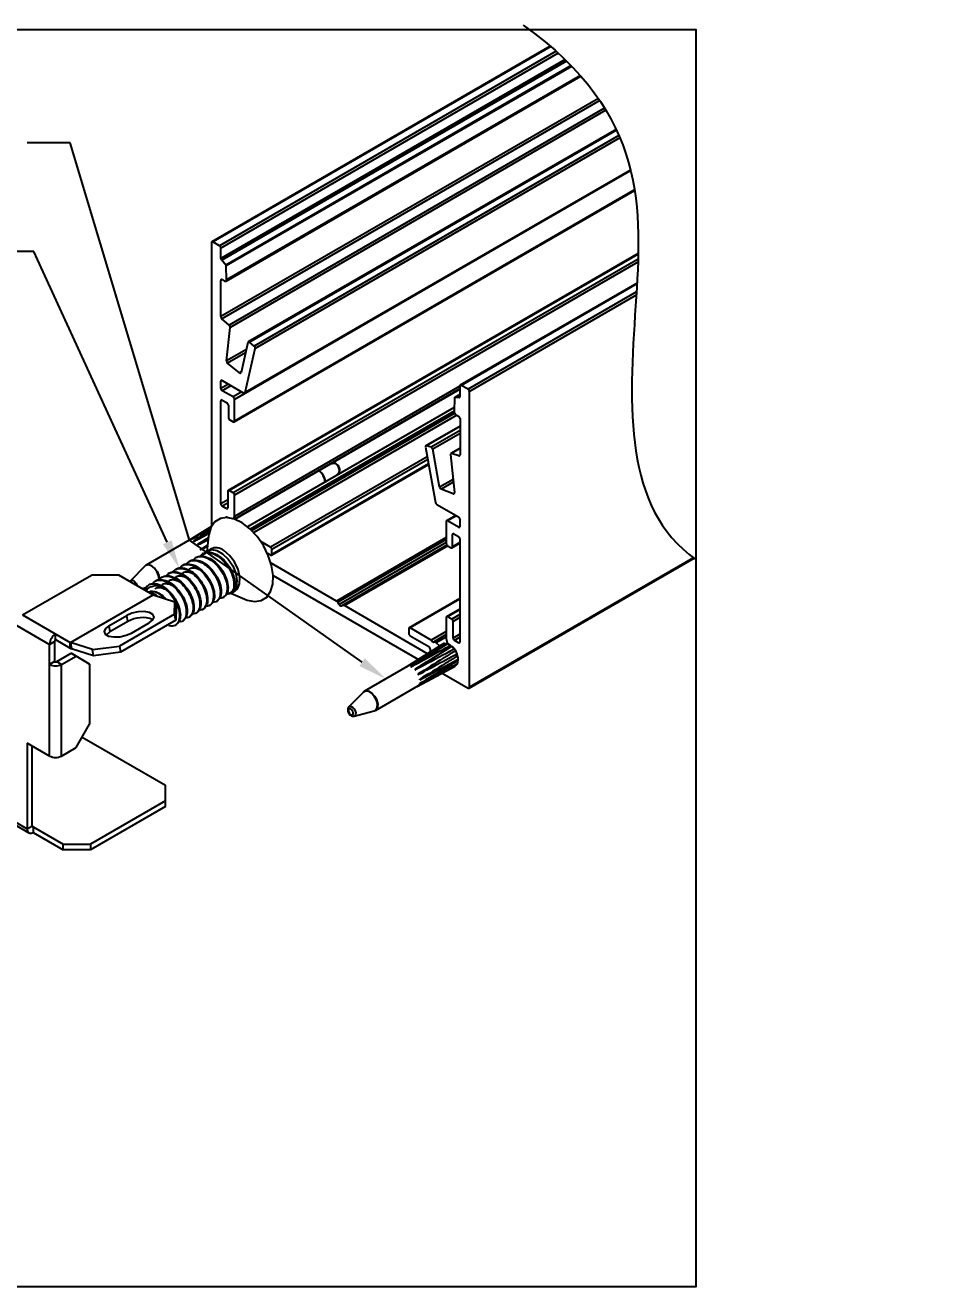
# Model space of a CAD drawing. Extents: x 0 to 8.68, y -6.53 to 0.02.
# Drawn here: x 3.97 to 8.68, y -6.53 to 0.02 of the extents above; entities that cross this region are included whole.
import ezdxf
from ezdxf import colors
from ezdxf.entities.mleader import LeaderData, LeaderLine
from ezdxf.math import Vec2, Vec3

# ---------------------------------------------------------------- set-up
doc = ezdxf.new("R2010")
doc.units = 0
doc.header["$LTSCALE"] = 0.5
doc.header["$MEASUREMENT"] = 0
for name, color, linetype in [('Dimension', 10, 'CONTINUOUS'), ('FAB DWG', 221, 'CONTINUOUS'), ('Hardware', 242, 'CONTINUOUS'), ('Housing', 150, 'CONTINUOUS'), ('Mounting', 4, 'CONTINUOUS')]:
    doc.layers.add(name, color=color, linetype=linetype)
doc.layers.add('Text-Unprinted', color=131, linetype='CONTINUOUS', plot=False)
doc.styles.get("Standard").update_dxf_attribs({"font": 'arial.ttf'})

msp = doc.modelspace()

# ---------------------------------------------------------------- linework, layer by layer
at = {"layer": 'Dimension', "transparency": 16777216}
msp.add_open_spline([(6.555, 0.0229), (7.2025, -0.4355), (7.1366, -1.4579), (7.0706, -2.4804), (7.4511, -2.75)], degree=3, knots=[0.144615, 0.144615, 0.144615, 0.144615, 1, 1.896647, 1.896647, 1.896647, 1.896647], dxfattribs=at)
at = {"layer": 'Hardware', "linetype": 'Continuous', "lineweight": 25, "transparency": 16777216}
for p, q in [((5.5691, -2.2518), (5.5478, -2.2573)), ((5.5815, -2.3158), (5.597, -2.3)), ((4.9357, -2.5798), (4.8231, -2.6498)), ((4.9362, -2.5788), (4.8382, -2.6397)), ((4.9262, -2.6035), (4.843, -2.6551)), ((4.853, -2.6312), (4.5966, -2.7792)), ((4.9201, -2.6375), (4.8633, -2.6727)), ((4.9158, -2.6751), (4.8786, -2.6983)), ((4.921, -2.6302), (4.9119, -2.709)), ((4.8576, -2.7397), (4.8532, -2.7422)), ((4.8846, -2.7275), (4.8848, -2.7274)), ((4.8848, -2.7274), (4.9044, -2.7169)), ((4.893, -2.7193), (4.8886, -2.7218)), ((4.9335, -2.6959), (4.9176, -2.705)), ((4.5911, -2.7835), (4.5151, -2.8605)), ((4.7516, -2.8009), (4.7471, -2.8035)), ((4.7869, -2.7805), (4.7825, -2.7831)), ((4.8223, -2.7601), (4.8178, -2.7626)), ((4.5147, -2.861), (4.5123, -2.8649)), ((4.5148, -2.8608), (4.5151, -2.8605)), ((4.6455, -2.8622), (4.6411, -2.8647)), ((4.6808, -2.8418), (4.6764, -2.8443)), ((4.7162, -2.8214), (4.7118, -2.8239)), ((4.5742, -2.9007), (4.6004, -2.8938)), ((4.9959, -2.9485), (5.0003, -2.946)), ((5.0313, -2.9281), (5.0357, -2.9255)), ((5.0364, -2.9245), (5.1092, -2.956)), ((5.0426, -2.9215), (5.0585, -2.9124)), ((4.8898, -3.0098), (4.8943, -3.0072)), ((4.9252, -2.9893), (4.9296, -2.9868)), ((4.9606, -2.9689), (4.965, -2.9664)), ((4.7838, -3.071), (4.7882, -3.0685)), ((4.8191, -3.0506), (4.8236, -3.0481)), ((4.8545, -3.0302), (4.8589, -3.0276)), ((4.7484, -3.0914), (4.7528, -3.0889)), ((6.1423, -3.1872), (5.9516, -3.3057)), ((6.1612, -3.1883), (5.9704, -3.3068)), ((6.1818, -3.2027), (6.0552, -3.2813)), ((6.018, -3.3746), (6.216, -3.2686)), ((6.1839, -3.2546), (6.2075, -3.2419)), ((5.9512, -3.3065), (5.7304, -3.434)), ((6.0549, -3.2817), (5.9912, -3.3211)), ((6.0038, -3.4095), (6.2018, -3.3035)), ((6.0159, -3.3971), (6.2139, -3.2911)), ((6.1289, -3.3366), (6.0963, -3.3554)), ((5.7879, -3.5336), (6.0967, -3.3552)), ((5.7248, -3.4383), (5.6489, -3.5153)), ((5.6768, -3.5636), (5.7814, -3.5363))]:
    msp.add_line(p, q, dxfattribs=at)
at = {"layer": 'Hardware', "linetype": 'Continuous', "lineweight": 25, "transparency": 16777216, "flags": 128}
for points in [[(5.597, -2.3), (5.5993, -2.2967), (5.6008, -2.2887), (5.5993, -2.279), (5.595, -2.269), (5.5885, -2.2603), (5.5809, -2.2541), (5.5732, -2.2515), (5.5691, -2.2518)], [(5.1092, -2.956), (5.1215, -2.9609), (5.1601, -2.9684), (5.1946, -2.9634), (5.2228, -2.9459), (5.2433, -2.9172), (5.2547, -2.8787), (5.2565, -2.8329), (5.2485, -2.7822), (5.2311, -2.7297), (5.2055, -2.6785), (5.1731, -2.6315), (5.1358, -2.5914), (5.0956, -2.5605), (5.0551, -2.5407), (5.0165, -2.5331), (4.9821, -2.5382), (4.9538, -2.5556), (4.9334, -2.5844), (4.9219, -2.6228), (4.921, -2.6302)], [(4.9067, -2.7141), (4.9124, -2.7086), (4.9354, -2.6994), (4.9637, -2.7035), (4.9939, -2.7205), (5.0226, -2.7482), (5.0462, -2.7836), (5.0621, -2.8225), (5.0684, -2.8603), (5.0645, -2.8925), (5.0506, -2.9156), (5.0285, -2.9266), (5.0173, -2.9273)], [(5.0585, -2.9124), (5.0705, -2.902), (5.0823, -2.876), (5.0836, -2.8414), (5.0744, -2.8023), (5.0557, -2.7633), (5.0298, -2.7294), (4.9998, -2.7044)], [(4.6644, -2.8533), (4.6613, -2.8336), (4.6525, -2.8134), (4.6394, -2.7957), (4.6239, -2.7832), (4.6084, -2.7778), (4.5952, -2.7803), (4.5911, -2.7835)], [(4.5966, -2.7792), (4.5967, -2.7792), (4.6098, -2.7767), (4.6254, -2.7821), (4.641, -2.7946), (4.6542, -2.8124), (4.663, -2.8327), (4.6661, -2.8525), (4.666, -2.8557)], [(4.5151, -2.8605), (4.5172, -2.8589), (4.5237, -2.8577), (4.5313, -2.8603), (4.5389, -2.8665), (4.5454, -2.8752), (4.5497, -2.8852), (4.5502, -2.8868)], [(5.7976, -3.5004), (5.7921, -3.4801), (5.7813, -3.4605), (5.767, -3.4446), (5.7512, -3.4348), (5.7364, -3.4326), (5.7248, -3.4383)], [(5.7304, -3.434), (5.7378, -3.4315), (5.7527, -3.4337), (5.7685, -3.4436), (5.783, -3.4595), (5.7938, -3.4792), (5.7993, -3.4995), (5.7987, -3.5175), (5.7921, -3.5303), (5.7879, -3.5336)], [(5.6466, -3.5363), (5.6484, -3.5428), (5.6518, -3.5492), (5.6565, -3.5543), (5.6616, -3.5574), (5.6663, -3.5582), (5.6701, -3.5563), (5.6722, -3.5522), (5.6724, -3.5464), (5.6706, -3.5399), (5.6671, -3.5336), (5.6625, -3.5284), (5.6574, -3.5253), (5.6526, -3.5246), (5.6489, -3.5264), (5.6468, -3.5305), (5.6466, -3.5363)], [(5.6489, -3.5153), (5.6546, -3.5125), (5.6619, -3.5136), (5.6696, -3.5184), (5.6767, -3.5262), (5.682, -3.5359), (5.6847, -3.5459), (5.6844, -3.5547), (5.6812, -3.561), (5.6768, -3.5636)], [(5.7814, -3.5363), (5.7904, -3.531), (5.797, -3.5183), (5.7976, -3.5004)]]:
    msp.add_lwpolyline(points, dxfattribs=at)
at = {"layer": 'Hardware', "linetype": 'Continuous', "lineweight": 25, "transparency": 16777216}
for centre, radius, start, end in [((5.4362, -2.3607), 0.0917, 8.41561, 51.5804), ((5.438, -2.3597), 0.0913, 8.30741, 51.68847), ((4.8236, -2.6506), 0.000946, 16.52056, 173.65049), ((4.8257, -2.6735), 0.0232, 92.79004, 97.38101), ((4.8435, -2.6567), 0.00154, 6.89022, 113.09216), ((4.8168, -2.7028), 0.0542, 58.6898, 61.29258), ((4.7918, -2.7322), 0.093, 37.88379, 39.70027), ((4.8628, -2.6751), 0.00242, 1.20171, 76.38235), ((4.7925, -2.7333), 0.093, 20.29874, 22.11556), ((4.8774, -2.7004), 0.00242, 343.60964, 58.80466), ((4.96, -2.752), 0.0621, 50.06906, 115.30515), ((4.5177, -2.8866), 0.0171, 39.99133, 79.99105), ((4.6358, -2.9442), 0.0671, 52.42041, 109.71419), ((4.6146, -2.991), 0.065, 48.78655, 86.70399), ((6.1443, -3.1945), 0.00758, 12.31022, 105.15763), ((6.1624, -3.198), 0.0097, 358.10283, 96.73778), ((6.1828, -3.2128), 0.0102, 340.34657, 95.46785), ((6.1992, -3.2361), 0.0101, 325.38105, 89.54287), ((6.2072, -3.2629), 0.0105, 327.04231, 69.98636), ((5.9521, -3.3065), 0.000887, 27.31386, 192.43033), ((5.9588, -3.3249), 0.0198, 107.32225, 112.42194), ((5.971, -3.3081), 0.00129, 7.50881, 129.66477), ((5.9559, -3.3466), 0.042, 67.04385, 70.12972), ((5.9326, -3.3806), 0.0834, 43.51581, 45.46854), ((5.991, -3.3233), 0.00219, 4.02889, 84.95546), ((6.1977, -3.2989), 0.00612, 312.14163, 20.89998), ((6.2071, -3.2854), 0.00886, 319.59517, 57.28047), ((5.9211, -3.3903), 0.0985, 25.72556, 27.47334), ((6.0074, -3.3471), 0.00255, 350.47863, 62.72026), ((5.9883, -3.3851), 0.0295, 335.83937, 339.74385), ((6.0154, -3.3961), 0.00106, 265.97928, 49.60393), ((5.951, -3.3819), 0.0674, 6.2108, 8.4623), ((6.0166, -3.3735), 0.00183, 320.81903, 53.85406), ((6.0034, -3.4088), 0.000787, 234.02147, 5.99615)]:
    msp.add_arc(centre, radius, start, end, dxfattribs=at)
for points, knots in [([(5.5969, -2.2999), (5.5973, -2.2996), (5.5995, -2.298), (5.6015, -2.293), (5.6029, -2.2856), (5.6015, -2.2765), (5.5972, -2.2667), (5.5901, -2.2579), (5.582, -2.2526), (5.5747, -2.2506), (5.5708, -2.2517), (5.5695, -2.252)], [0, 0, 0, 0, 0.022659, 0.124482, 0.235133, 0.368241, 0.514826, 0.662279, 0.817831, 0.938146, 1, 1, 1, 1]), ([(4.8246, -2.6503), (4.825, -2.6501), (4.8289, -2.6479), (4.846, -2.6383), (4.8813, -2.6183), (4.9133, -2.6004), (4.932, -2.5898)], [0, 0, 0, 0, 0.013831, 0.106465, 0.476998, 1, 1, 1, 1]), ([(4.845, -2.6565), (4.8455, -2.6562), (4.8494, -2.6541), (4.8665, -2.6448), (4.8934, -2.6302), (4.9169, -2.6174), (4.9271, -2.6118)], [0, 0, 0, 0, 0.018152, 0.139723, 0.626004, 1, 1, 1, 1]), ([(4.8652, -2.675), (4.8657, -2.6748), (4.8695, -2.6728), (4.8866, -2.6637), (4.9041, -2.6543), (4.9182, -2.6468), (4.9191, -2.6463)], [0, 0, 0, 0, 0.027552, 0.212073, 0.950157, 1, 1, 1, 1]), ([(4.8797, -2.701), (4.8802, -2.7008), (4.884, -2.6988), (4.8957, -2.6925), (4.907, -2.6865), (4.915, -2.6822)], [0, 0, 0, 0, 0.041623, 0.32038, 1, 1, 1, 1]), ([(4.8399, -2.7562), (4.8449, -2.7503), (4.8569, -2.7362), (4.8874, -2.7331), (4.9243, -2.7454), (4.9609, -2.7738), (4.9917, -2.8131), (5.0122, -2.8573), (5.0199, -2.8997), (5.0134, -2.9326), (4.9983, -2.9514), (4.9835, -2.9512), (4.9782, -2.9512)], [0, 0, 0, 0, 0.077816, 0.185608, 0.293399, 0.401191, 0.508983, 0.616775, 0.724566, 0.832358, 0.94015, 1, 1, 1, 1]), ([(4.8582, -2.7404), (4.859, -2.7396), (4.8672, -2.7314), (4.8922, -2.7312), (4.9286, -2.7426), (4.9654, -2.7713), (4.996, -2.8105), (5.0167, -2.8549), (5.0241, -2.8967), (5.0188, -2.9302), (5.0059, -2.9404), (4.9998, -2.9452)], [0, 0, 0, 0, 0.013808, 0.138808, 0.263808, 0.388808, 0.513808, 0.638808, 0.763808, 0.888808, 1, 1, 1, 1]), ([(4.8753, -2.7358), (4.8803, -2.7299), (4.8922, -2.7158), (4.9227, -2.7127), (4.9596, -2.7249), (4.9963, -2.7533), (5.027, -2.7927), (5.0476, -2.8369), (5.0552, -2.8793), (5.0488, -2.9122), (5.0337, -2.9309), (5.0189, -2.9308), (5.0136, -2.9307)], [0, 0, 0, 0, 0.077816, 0.185608, 0.293399, 0.401191, 0.508983, 0.616775, 0.724566, 0.832358, 0.94015, 1, 1, 1, 1]), ([(4.8935, -2.72), (4.8943, -2.7192), (4.9025, -2.7109), (4.9276, -2.7108), (4.9639, -2.7222), (5.0007, -2.7508), (5.0314, -2.7901), (5.052, -2.8344), (5.0594, -2.8763), (5.0542, -2.9098), (5.0412, -2.92), (5.0351, -2.9248)], [0, 0, 0, 0, 0.013808, 0.138808, 0.263808, 0.388808, 0.513808, 0.638808, 0.763808, 0.888808, 1, 1, 1, 1]), ([(4.7167, -2.8221), (4.7176, -2.8213), (4.7258, -2.813), (4.7508, -2.8129), (4.7871, -2.8243), (4.824, -2.8529), (4.8546, -2.8922), (4.8753, -2.9365), (4.8827, -2.9784), (4.8774, -3.0119), (4.8645, -3.0221), (4.8584, -3.0269)], [0, 0, 0, 0, 0.013808, 0.138808, 0.263808, 0.388808, 0.513808, 0.638808, 0.763808, 0.888808, 1, 1, 1, 1]), ([(4.7339, -2.8175), (4.7389, -2.8116), (4.7508, -2.7975), (4.7813, -2.7943), (4.8182, -2.8066), (4.8549, -2.835), (4.8856, -2.8744), (4.9061, -2.9186), (4.9138, -2.961), (4.9074, -2.9939), (4.8922, -3.0126), (4.8774, -3.0125), (4.8722, -3.0124)], [0, 0, 0, 0, 0.077816, 0.185608, 0.293399, 0.401191, 0.508983, 0.616775, 0.724566, 0.832358, 0.94015, 1, 1, 1, 1]), ([(4.7521, -2.8017), (4.7529, -2.8009), (4.7611, -2.7926), (4.7862, -2.7925), (4.8225, -2.8039), (4.8593, -2.8325), (4.89, -2.8718), (4.9106, -2.9161), (4.918, -2.958), (4.9128, -2.9915), (4.8998, -3.0017), (4.8937, -3.0064)], [0, 0, 0, 0, 0.013808, 0.138808, 0.263808, 0.388808, 0.513808, 0.638808, 0.763808, 0.888808, 1, 1, 1, 1]), ([(4.7692, -2.7971), (4.7742, -2.7911), (4.7862, -2.777), (4.8167, -2.7739), (4.8535, -2.7862), (4.8902, -2.8146), (4.9209, -2.8539), (4.9415, -2.8981), (4.9492, -2.9405), (4.9427, -2.9734), (4.9276, -2.9922), (4.9128, -2.992), (4.9075, -2.992)], [0, 0, 0, 0, 0.077816, 0.185608, 0.293399, 0.401191, 0.508983, 0.616775, 0.724566, 0.832358, 0.94015, 1, 1, 1, 1]), ([(4.7865, -2.8206), (4.7872, -2.82), (4.7934, -2.8138), (4.812, -2.8136), (4.8389, -2.8209), (4.8562, -2.8353), (4.8646, -2.8423)], [0, 0, 0, 0, 0.036068, 0.362595, 0.689122, 1, 1, 1, 1]), ([(4.7874, -2.7813), (4.7883, -2.7805), (4.7965, -2.7722), (4.8215, -2.7721), (4.8579, -2.7835), (4.8947, -2.8121), (4.9253, -2.8513), (4.946, -2.8957), (4.9534, -2.9376), (4.9481, -2.9711), (4.9352, -2.9812), (4.9291, -2.986)], [0, 0, 0, 0, 0.013808, 0.138808, 0.263808, 0.388808, 0.513808, 0.638808, 0.763808, 0.888808, 1, 1, 1, 1]), ([(4.8046, -2.7766), (4.8096, -2.7707), (4.8215, -2.7566), (4.852, -2.7535), (4.8889, -2.7658), (4.9256, -2.7942), (4.9563, -2.8335), (4.9769, -2.8777), (4.9845, -2.9201), (4.9781, -2.953), (4.963, -2.9718), (4.9481, -2.9716), (4.9429, -2.9716)], [0, 0, 0, 0, 0.077816, 0.185608, 0.293399, 0.401191, 0.508983, 0.616775, 0.724566, 0.832358, 0.94015, 1, 1, 1, 1]), ([(4.8219, -2.8002), (4.8225, -2.7995), (4.8287, -2.7934), (4.8474, -2.7932), (4.8743, -2.8005), (4.8915, -2.8149), (4.8999, -2.8219)], [0, 0, 0, 0, 0.036068, 0.362595, 0.689122, 1, 1, 1, 1]), ([(4.8228, -2.7609), (4.8236, -2.76), (4.8318, -2.7518), (4.8569, -2.7516), (4.8932, -2.7631), (4.93, -2.7917), (4.9607, -2.8309), (4.9813, -2.8753), (4.9887, -2.9172), (4.9835, -2.9507), (4.9705, -2.9608), (4.9644, -2.9656)], [0, 0, 0, 0, 0.013808, 0.138808, 0.263808, 0.388808, 0.513808, 0.638808, 0.763808, 0.888808, 1, 1, 1, 1]), ([(4.6132, -2.881), (4.6061, -2.8859), (4.5961, -2.8927), (4.5923, -2.9066), (4.5912, -2.9105)], [0, 0, 0, 0, 0.7169038, 1, 1, 1, 1]), ([(4.6132, -2.881), (4.6233, -2.8781), (4.6437, -2.8724), (4.6814, -2.886), (4.7178, -2.9141), (4.7486, -2.9535), (4.7692, -2.9978), (4.7766, -3.0397), (4.7713, -3.0732), (4.7584, -3.0833), (4.7523, -3.0881)], [0, 0, 0, 0, 0.12675, 0.2535, 0.38025, 0.507, 0.633751, 0.760501, 0.887251, 1, 1, 1, 1]), ([(4.6278, -2.8787), (4.6328, -2.8728), (4.6447, -2.8587), (4.6753, -2.8556), (4.7121, -2.8679), (4.7488, -2.8963), (4.7795, -2.9356), (4.8001, -2.9798), (4.8077, -3.0222), (4.8013, -3.0551), (4.7862, -3.0739), (4.7714, -3.0737), (4.7661, -3.0737)], [0, 0, 0, 0, 0.077816, 0.1856077, 0.2933995, 0.4011912, 0.5089829, 0.6167747, 0.7245664, 0.8323581, 0.9401499, 1, 1, 1, 1]), ([(4.646, -2.863), (4.6468, -2.8621), (4.655, -2.8539), (4.6801, -2.8537), (4.7164, -2.8651), (4.7532, -2.8938), (4.7839, -2.933), (4.8046, -2.9774), (4.812, -3.0193), (4.8067, -3.0528), (4.7937, -3.0629), (4.7877, -3.0677)], [0, 0, 0, 0, 0.0138076, 0.1388076, 0.2638076, 0.3888076, 0.5138076, 0.6388076, 0.7638076, 0.8888076, 1, 1, 1, 1]), ([(4.6631, -2.8583), (4.6682, -2.8524), (4.6801, -2.8383), (4.7106, -2.8352), (4.7475, -2.8475), (4.7841, -2.8759), (4.8149, -2.9152), (4.8354, -2.9594), (4.8431, -3.0018), (4.8366, -3.0347), (4.8215, -3.0535), (4.8067, -3.0533), (4.8014, -3.0532)], [0, 0, 0, 0, 0.077816, 0.185608, 0.293399, 0.401191, 0.508983, 0.616775, 0.724566, 0.832358, 0.94015, 1, 1, 1, 1]), ([(4.6805, -2.8818), (4.6811, -2.8812), (4.6873, -2.8751), (4.7059, -2.8748), (4.7329, -2.8822), (4.7501, -2.8966), (4.7585, -2.9036)], [0, 0, 0, 0, 0.0360684, 0.3625954, 0.6891224, 1, 1, 1, 1]), ([(4.6814, -2.8425), (4.6822, -2.8417), (4.6904, -2.8335), (4.7154, -2.8333), (4.7518, -2.8447), (4.7886, -2.8734), (4.8193, -2.9126), (4.8399, -2.957), (4.8473, -2.9988), (4.842, -3.0323), (4.8291, -3.0425), (4.823, -3.0473)], [0, 0, 0, 0, 0.013808, 0.138808, 0.263808, 0.388808, 0.513808, 0.638808, 0.763808, 0.888808, 1, 1, 1, 1]), ([(4.6985, -2.8379), (4.7035, -2.832), (4.7154, -2.8179), (4.746, -2.8148), (4.7828, -2.827), (4.8195, -2.8554), (4.8502, -2.8948), (4.8708, -2.939), (4.8785, -2.9814), (4.872, -3.0143), (4.8569, -3.033), (4.8421, -3.0329), (4.8368, -3.0328)], [0, 0, 0, 0, 0.077816, 0.185608, 0.293399, 0.401191, 0.508983, 0.616775, 0.724566, 0.832358, 0.94015, 1, 1, 1, 1]), ([(4.7158, -2.8614), (4.7164, -2.8608), (4.7227, -2.8546), (4.7413, -2.8544), (4.7682, -2.8618), (4.7855, -2.8761), (4.7939, -2.8832)], [0, 0, 0, 0, 0.036068, 0.362595, 0.689122, 1, 1, 1, 1]), ([(4.7512, -2.841), (4.7518, -2.8404), (4.758, -2.8342), (4.7766, -2.834), (4.8036, -2.8413), (4.8208, -2.8557), (4.8292, -2.8627)], [0, 0, 0, 0, 0.036068, 0.362595, 0.689122, 1, 1, 1, 1]), ([(4.5979, -2.9143), (4.5988, -2.9123), (4.6036, -2.9018), (4.6198, -2.8912), (4.6425, -2.8848), (4.6626, -2.8866), (4.6731, -2.8899), (4.6767, -2.891)], [0, 0, 0, 0, 0.069153, 0.3611, 0.670146, 0.886574, 1, 1, 1, 1]), ([(4.69, -2.9526), (4.6875, -2.9496), (4.6779, -2.938), (4.6578, -2.9245), (4.6339, -2.9164), (4.6174, -2.9156), (4.6116, -2.9199), (4.6111, -2.9202)], [0, 0, 0, 0, 0.105169, 0.399203, 0.693556, 0.976679, 1, 1, 1, 1]), ([(4.6309, -2.9177), (4.6324, -2.9174), (4.6417, -2.9155), (4.6625, -2.9247), (4.6844, -2.9388), (4.6943, -2.9515), (4.6968, -2.9548)], [0, 0, 0, 0, 0.0746097, 0.4698688, 0.8651279, 1, 1, 1, 1]), ([(4.6451, -2.9023), (4.6457, -2.9016), (4.6519, -2.8955), (4.6706, -2.8953), (4.6975, -2.9026), (4.7147, -2.917), (4.7232, -2.924)], [0, 0, 0, 0, 0.0360684, 0.3625954, 0.6891224, 1, 1, 1, 1]), ([(4.6767, -2.891), (4.689, -2.8993), (4.7134, -2.916), (4.7442, -2.9562), (4.7647, -3.0003), (4.7723, -3.0424), (4.7662, -3.0763), (4.7473, -3.0947), (4.7273, -3.0997), (4.7146, -3.0933), (4.7126, -3.0923)], [0, 0, 0, 0, 0.1391, 0.2782, 0.4173, 0.5564, 0.695499, 0.834599, 0.973699, 1, 1, 1, 1]), ([(5.9529, -3.3061), (5.9534, -3.3058), (5.9572, -3.3036), (5.9742, -3.2939), (6.04, -3.2563), (6.1025, -3.2208), (6.1517, -3.1929)], [0, 0, 0, 0, 0.007458, 0.057409, 0.257212, 1, 1, 1, 1]), ([(5.9723, -3.3079), (5.9728, -3.3077), (5.9766, -3.3056), (5.9938, -3.2962), (6.0599, -3.2598), (6.1226, -3.2254), (6.172, -3.1983)], [0, 0, 0, 0, 0.007458, 0.057409, 0.257212, 1, 1, 1, 1]), ([(5.9932, -3.3231), (5.9937, -3.3229), (5.9975, -3.3208), (6.0146, -3.3117), (6.0806, -3.2763), (6.1431, -3.2427), (6.1924, -3.2163)], [0, 0, 0, 0, 0.007458, 0.057409, 0.257212, 1, 1, 1, 1]), ([(6.1993, -3.226), (6.1955, -3.2283), (6.1755, -3.2408), (6.112, -3.2803), (6.0521, -3.3177), (6.0085, -3.3448)], [0, 0, 0, 0, 0.058989, 0.315059, 1, 1, 1, 1]), ([(6.0099, -3.3475), (6.0104, -3.3473), (6.0142, -3.3453), (6.0311, -3.3363), (6.0887, -3.3056), (6.1428, -3.2766), (6.1837, -3.2546)], [0, 0, 0, 0, 0.0084696, 0.0651933, 0.2920879, 1, 1, 1, 1]), ([(6.2108, -3.253), (6.207, -3.2553), (6.1867, -3.2678), (6.1224, -3.3074), (6.0618, -3.3448), (6.0176, -3.372)], [0, 0, 0, 0, 0.058989, 0.315059, 1, 1, 1, 1]), ([(6.2119, -3.2779), (6.2081, -3.2802), (6.1875, -3.2926), (6.1223, -3.3317), (6.0608, -3.3685), (6.016, -3.3953)], [0, 0, 0, 0, 0.058989, 0.315059, 1, 1, 1, 1]), ([(5.7315, -3.4339), (5.7308, -3.4341), (5.7273, -3.435), (5.7252, -3.4382), (5.7235, -3.4409)], [0, 0, 0, 0, 0.189112, 1, 1, 1, 1]), ([(5.6489, -3.5157), (5.6484, -3.5161), (5.6462, -3.5178), (5.6442, -3.523), (5.6433, -3.5287), (5.6436, -3.5324), (5.6437, -3.5335)], [0, 0, 0, 0, 0.097529, 0.446416, 0.83203, 1, 1, 1, 1]), ([(5.6437, -3.5335), (5.6444, -3.5365), (5.6457, -3.5429), (5.6512, -3.5523), (5.6587, -3.5598), (5.6667, -3.5637), (5.673, -3.5647), (5.6759, -3.5636), (5.6765, -3.5634)], [0, 0, 0, 0, 0.18367, 0.39131, 0.602224, 0.798711, 0.959635, 1, 1, 1, 1])]:
    msp.add_open_spline(points, degree=3, knots=knots, dxfattribs=at)
at = {"layer": 'Housing', "linetype": 'Continuous', "lineweight": 25, "transparency": 16777216}
for p, q in [((6.695, -0.0856), (4.9374, -1.1007)), ((6.6974, -0.0876), (4.9424, -1.1012)), ((6.7255, -0.1122), (4.9778, -1.1216)), ((6.7365, -0.1221), (4.9849, -1.1338)), ((6.772, -0.1554), (4.9849, -1.1875)), ((6.7797, -0.1629), (4.9889, -1.1972)), ((6.8036, -0.1868), (5.0109, -1.2222)), ((6.8072, -0.1905), (5.0129, -1.2269)), ((5.0116, -1.3057), (6.8542, -0.2415)), ((6.8513, -0.2381), (5.0147, -1.2989)), ((6.9448, -0.3574), (4.9841, -1.4899)), ((6.9518, -0.3677), (4.9896, -1.501)), ((6.9774, -0.4073), (5.0279, -1.5333)), ((6.9843, -0.4186), (5.0333, -1.5454)), ((7.0372, -0.5177), (5.1271, -1.6209)), ((7.0392, -0.522), (5.1337, -1.6226)), ((7.0515, -0.5492), (5.1578, -1.6429)), ((7.0569, -0.562), (5.1631, -1.6557)), ((7.1122, -0.7313), (5.0556, -1.9192)), ((5.1097, -1.8868), (7.112, -0.7304)), ((7.1116, -0.7289), (5.1116, -1.884)), ((5.0535, -2.0364), (7.1329, -0.8354)), ((7.1325, -0.8323), (5.0556, -2.0318)), ((4.9354, -1.1053), (4.9354, -2.5794)), ((4.9778, -1.1216), (4.9424, -1.1012)), ((4.9849, -1.1875), (4.9849, -1.1338)), ((7.1516, -1.1624), (5.0223, -2.3921)), ((7.1515, -1.1658), (5.0273, -2.3926)), ((5.0109, -1.2222), (4.9889, -1.1972)), ((5.0147, -1.2989), (5.0129, -1.2269)), ((7.1509, -1.1906), (5.0485, -2.4049)), ((7.1504, -1.2073), (5.0556, -2.4171)), ((4.9912, -1.2975), (4.9841, -1.3016)), ((4.9841, -1.4899), (4.9841, -1.3016)), ((4.9912, -1.2975), (5.0041, -1.305)), ((7.1454, -1.3159), (6.2278, -1.8459)), ((7.1452, -1.3194), (6.2328, -1.8464)), ((7.1427, -1.3617), (6.2681, -1.8668)), ((7.1417, -1.3786), (6.2752, -1.8791)), ((5.0279, -1.5333), (4.9896, -1.501)), ((5.0135, -1.7198), (5.0333, -1.5454)), ((5.1252, -1.6238), (5.0901, -1.7796)), ((5.1578, -1.6429), (5.1337, -1.6226)), ((5.1171, -1.6599), (5.0135, -1.7198)), ((5.113, -1.678), (5.0193, -1.7321)), ((5.1116, -1.884), (5.1631, -1.6557)), ((5.0819, -1.7811), (5.0193, -1.7321)), ((4.9919, -1.8212), (4.9849, -1.8253)), ((4.9849, -1.862), (4.9849, -1.8253)), ((4.9919, -1.8212), (5.1047, -1.8864)), ((5.0909, -1.7759), (5.0819, -1.7811)), ((5.0237, -1.8396), (4.9849, -1.862)), ((5.0379, -1.8477), (4.9919, -1.8743)), ((5.0485, -1.9069), (4.9919, -1.8743)), ((5.0944, -1.8804), (5.0485, -1.9069)), ((6.2257, -1.865), (5.0555, -2.5409)), ((6.2257, -1.8506), (5.0556, -2.5265)), ((5.0564, -2.5412), (6.2257, -1.8658)), ((6.2257, -1.8934), (6.1987, -1.909)), ((6.2257, -1.8938), (6.1997, -1.9088)), ((6.2257, -1.8505), (6.2257, -1.9042)), ((6.2681, -1.8668), (6.2328, -1.8464)), ((6.2752, -3.4138), (6.2752, -1.8791)), ((4.9919, -1.9232), (4.9849, -1.9273)), ((4.9849, -2.462), (4.9849, -1.9273)), ((4.9919, -1.9233), (5.0167, -1.9375)), ((5.0237, -1.9498), (5.0237, -2.0135)), ((5.0556, -2.0318), (5.0556, -1.9192)), ((6.1964, -1.9607), (5.1232, -2.5805)), ((6.1963, -1.9615), (5.1238, -2.5809)), ((6.1977, -1.9112), (6.1958, -1.981)), ((6.2217, -1.9092), (6.1997, -1.9088)), ((6.225, -1.9073), (6.2217, -1.9092)), ((5.0308, -2.0257), (5.0485, -2.0359)), ((6.1958, -1.981), (5.137, -2.5925)), ((6.199, -1.9916), (5.1451, -2.6003)), ((6.2101, -2.0015), (5.1552, -2.6107)), ((6.2101, -2.0015), (5.1552, -2.6107)), ((6.2064, -1.9994), (6.2194, -2.0068)), ((6.2264, -2.0191), (6.2264, -2.2074)), ((6.2264, -2.0577), (6.0493, -2.16)), ((6.2264, -2.0594), (6.0527, -2.1598)), ((6.2264, -2.0809), (6.0768, -2.1673)), ((6.0768, -2.1673), (6.0527, -2.1598)), ((6.2264, -2.0968), (6.0853, -2.1783)), ((6.0565, -2.217), (5.2428, -2.687)), ((6.0474, -2.1665), (6.0989, -2.4542)), ((6.1205, -2.3747), (6.0853, -2.1783)), ((6.1772, -2.206), (6.197, -2.4033)), ((6.2264, -2.1732), (6.1792, -2.2004)), ((6.2264, -2.1749), (6.1827, -2.2002)), ((6.2209, -2.2121), (6.1827, -2.2002)), ((6.2262, -2.2091), (6.2209, -2.2121)), ((5.2478, -2.7283), (6.0636, -2.2571)), ((6.0591, -2.2318), (5.2499, -2.6992)), ((6.0631, -2.254), (5.2499, -2.7237)), ((6.1901, -2.3345), (6.1205, -2.3747)), ((6.1916, -2.3492), (6.1286, -2.3856)), ((5.0202, -2.3967), (5.0202, -2.4824)), ((5.0485, -2.4049), (5.0273, -2.3926)), ((5.0556, -2.5265), (5.0556, -2.4171)), ((6.1913, -2.409), (6.1286, -2.3856)), ((6.197, -2.4057), (6.1913, -2.409)), ((5.0202, -2.4416), (4.9849, -2.462)), ((5.0202, -2.4579), (4.9919, -2.4743)), ((5.0131, -2.4865), (4.9919, -2.4743)), ((5.0202, -2.4824), (5.0131, -2.4865)), ((6.1058, -2.4645), (6.2186, -2.5297)), ((5.0138, -2.5313), (5.0109, -2.5331)), ((5.0237, -2.5326), (5.0221, -2.5335)), ((5.052, -2.5397), (5.0556, -2.5265)), ((6.2051, -2.5219), (6.157, -2.5496)), ((6.208, -2.5235), (6.162, -2.5501)), ((6.2186, -2.5827), (6.162, -2.5501)), ((6.2257, -2.5419), (6.2257, -2.5787)), ((6.155, -2.5542), (6.155, -2.6668)), ((6.1939, -2.6174), (6.1868, -2.6215)), ((6.1939, -2.6174), (6.2186, -2.6317)), ((6.2257, -2.5787), (6.2186, -2.5827)), ((5.2428, -2.687), (5.1925, -2.6579)), ((6.155, -2.6365), (5.5846, -2.966)), ((6.155, -2.6473), (5.5914, -2.9728)), ((6.155, -2.6623), (5.5985, -2.9837)), ((6.1586, -2.676), (5.6121, -2.9916)), ((6.1593, -2.6769), (5.6192, -2.9888)), ((6.1631, -2.6797), (5.626, -2.9899)), ((6.162, -2.6791), (6.1797, -2.6893)), ((6.1847, -2.6898), (6.2257, -2.6661)), ((6.1868, -2.6852), (6.1868, -2.6215)), ((6.2257, -2.6627), (6.1868, -2.6852)), ((6.2257, -2.644), (6.2257, -3.1787)), ((5.2261, -2.7181), (5.2428, -2.7278)), ((5.2499, -2.7237), (5.2499, -2.6992)), ((6.2731, -3.4184), (7.4419, -2.7434)), ((7.4393, -2.7415), (6.2752, -3.4138)), ((5.5846, -2.966), (5.2452, -2.77)), ((5.2565, -2.8336), (6.0105, -3.2691)), ((5.5985, -2.9837), (5.5914, -2.9728)), ((5.6192, -2.9888), (5.6121, -2.9916)), ((6.0581, -3.2395), (5.626, -2.9899)), ((6.2257, -2.9533), (5.9627, -3.1051)), ((6.2257, -2.9567), (5.9677, -3.1056)), ((6.2257, -3.0079), (6.157, -3.0475)), ((6.2257, -3.0113), (6.162, -3.048)), ((6.155, -3.0521), (6.155, -3.1614)), ((6.1833, -3.0603), (6.162, -3.048)), ((6.2257, -3.0358), (6.1833, -3.0603)), ((6.2257, -3.0521), (6.1903, -3.0725)), ((6.1903, -3.1582), (6.1903, -3.0725)), ((5.9607, -3.1097), (5.9607, -3.1342)), ((6.0775, -3.169), (5.9677, -3.1056)), ((6.155, -3.1243), (6.0775, -3.169)), ((6.155, -3.1406), (6.0846, -3.1813)), ((6.155, -3.1406), (6.0916, -3.1772)), ((6.2257, -3.1378), (6.1903, -3.1582)), ((5.9677, -3.1465), (6.0641, -3.2021)), ((6.0846, -3.1813), (6.0775, -3.169)), ((6.0916, -3.1772), (6.0846, -3.1813)), ((6.1024, -3.1834), (6.0916, -3.1772)), ((6.155, -3.153), (6.1024, -3.1834)), ((6.1213, -3.2002), (6.1024, -3.1834)), ((6.1595, -3.1837), (6.1494, -3.1896)), ((6.1603, -3.1857), (6.1507, -3.1912)), ((6.155, -3.1614), (6.1595, -3.1837)), ((6.2257, -3.1542), (6.1974, -3.1705)), ((6.2186, -3.1827), (6.1974, -3.1705)), ((6.2257, -3.1787), (6.2186, -3.1827)), ((6.0711, -3.2143), (6.0711, -3.2314)), ((6.1334, -3.3401), (6.2681, -3.4179))]:
    msp.add_line(p, q, dxfattribs=at)
at = {"layer": 'Housing', "linetype": 'Continuous', "lineweight": 25, "transparency": 16777216, "flags": 128}
for points in [[(5.0191, -2.5321), (5.0279, -2.5336), (5.0306, -2.5345)], [(6.2128, -3.2917), (6.2041, -3.3007), (6.2035, -3.3011)]]:
    msp.add_lwpolyline(points, dxfattribs=at)
at = {"layer": 'Housing', "linetype": 'Continuous', "lineweight": 25, "transparency": 16777216}
for centre, radius, start, end in [((4.9397, -1.1046), 0.00436, 50.83056, 189.21334), ((4.9695, -1.1345), 0.0154, 2.60923, 57.41715), ((5.0003, -1.1868), 0.0155, 182.77493, 222.18016), ((5.0051, -1.2274), 0.00783, 3.93131, 42.05233), ((4.9884, -1.3009), 0.00437, 50.76242, 189.20232), ((5.0082, -1.2999), 0.00655, 230.76215, 9.2006), ((4.9998, -1.489), 0.0157, 182.93705, 229.54891), ((5.0182, -1.5449), 0.0152, 358.25395, 50.12209), ((5.1297, -1.6251), 0.00471, 32.81989, 163.61626), ((5.1486, -1.6542), 0.0146, 354.05029, 50.79148), ((5.0287, -1.7202), 0.0152, 178.27179, 231.8546), ((4.9892, -1.8246), 0.00437, 50.76242, 189.20232), ((5.0856, -1.7784), 0.00458, 216.27322, 344.89785), ((5.0002, -1.8613), 0.0154, 182.61146, 237.38854), ((5.1075, -1.8832), 0.00421, 229.00007, 348.66966), ((6.23, -1.8498), 0.00437, 50.69432, 189.19127), ((6.2598, -1.8798), 0.0154, 2.61368, 57.35995), ((4.9892, -1.9266), 0.00437, 50.76242, 189.20232), ((5.0084, -1.9505), 0.0154, 2.61146, 57.38854), ((5.0402, -1.9199), 0.0154, 2.61146, 57.38854), ((6.1998, -1.9109), 0.00211, 92.5692, 187.89836), ((6.2215, -1.9049), 0.0043, 273.16467, 10.03956), ((5.0391, -2.0128), 0.0154, 182.61146, 237.38854), ((6.2189, -1.98), 0.0231, 182.61218, 237.38849), ((6.2111, -2.0198), 0.0154, 2.61146, 57.38854), ((5.0513, -2.0325), 0.00437, 230.76242, 9.20232), ((6.0516, -2.1643), 0.00471, 76.3362, 207.16683), ((6.0709, -2.1806), 0.0146, 9.21258, 65.94442), ((6.1814, -2.2045), 0.00446, 73.83829, 200.10126), ((6.2223, -2.2082), 0.00421, 251.28725, 10.97515), ((5.0245, -2.396), 0.00437, 50.76242, 189.20232), ((5.0402, -2.4178), 0.0154, 2.61146, 57.38854), ((6.1352, -2.3722), 0.0149, 189.56949, 243.81449), ((6.1929, -2.4049), 0.00446, 248.85294, 20.17845), ((5.0002, -2.4613), 0.0154, 182.61146, 237.38854), ((5.0159, -2.4831), 0.00437, 230.76242, 9.20232), ((6.1143, -2.4514), 0.0157, 190.45285, 237.06088), ((5.0157, -2.5371), 0.00614, 37.42896, 108.00122), ((6.1593, -2.5535), 0.00437, 50.76242, 189.20232), ((6.2103, -2.5426), 0.0154, 2.61146, 57.38854), ((6.1911, -2.6208), 0.00437, 50.76242, 189.20232), ((6.2214, -2.5794), 0.00437, 230.76242, 9.20232), ((6.1703, -2.6661), 0.0154, 182.61146, 237.38854), ((6.2103, -2.6447), 0.0154, 2.61146, 57.38854), ((5.2345, -2.6999), 0.0154, 2.61146, 57.38854), ((5.2456, -2.7244), 0.00437, 230.76242, 9.20232), ((6.1825, -2.6859), 0.00437, 230.76242, 9.20232), ((5.5735, -2.9838), 0.021, 31.81759, 58.31106), ((5.6107, -2.9783), 0.0134, 203.99749, 275.98489), ((5.6215, -2.9965), 0.00802, 55.58394, 106.53135), ((6.1593, -3.0514), 0.00437, 50.76242, 189.20232), ((6.175, -3.0732), 0.0154, 2.61146, 57.38854), ((5.965, -3.109), 0.00437, 50.76242, 189.20232), ((5.976, -3.1335), 0.0154, 182.61146, 237.38854), ((6.0558, -3.215), 0.0154, 2.61146, 57.38854), ((6.1675, -3.182), 0.00816, 192.15251, 227.12187), ((6.1282, -3.2703), 0.0886, 350.48437, 66.45991), ((6.2057, -3.1575), 0.0154, 182.61146, 237.38854), ((6.2214, -3.1794), 0.00437, 230.76242, 9.20232), ((6.2709, -3.4145), 0.00437, 230.76242, 9.20232)]:
    msp.add_arc(centre, radius, start, end, dxfattribs=at)
at = {"layer": 'Mounting', "linetype": 'Continuous', "transparency": 16777216}
for p, q in [((3.3989, -2.7886), (4.0956, -3.191)), ((3.9551, -3.0381), (4.3129, -2.8314)), ((4.4544, -2.8314), (4.3129, -2.8314)), ((4.6311, -2.9335), (4.4544, -2.8314)), ((4.2026, -3.1811), (4.6311, -2.9335)), ((4.2038, -3.1816), (4.6324, -2.9341)), ((4.6324, -2.9341), (4.7464, -2.9708)), ((4.7447, -3.0338), (4.7464, -2.9708)), ((4.7464, -2.9708), (4.7519, -3.0025)), ((4.7519, -3.0025), (4.7502, -3.0656)), ((3.9551, -3.0381), (4.2026, -3.1811)), ((4.4035, -3.0946), (4.4957, -3.0413)), ((4.5012, -3.0731), (4.409, -3.1264)), ((4.7447, -3.0338), (4.4576, -3.1996)), ((4.7502, -3.0656), (4.4631, -3.2314)), ((4.5012, -3.0731), (4.4957, -3.0413)), ((4.6227, -3.0584), (4.6301, -3.0656)), ((4.7502, -3.0656), (4.7447, -3.0338)), ((4.1266, -3.1665), (4.1266, -3.1372)), ((4.4035, -3.0946), (4.409, -3.1264)), ((4.5205, -3.1323), (4.6128, -3.079)), ((4.0956, -3.191), (4.121, -3.1763)), ((4.0956, -3.7706), (4.0956, -3.191)), ((4.121, -3.1763), (4.121, -3.2808)), ((4.1266, -3.1665), (4.2026, -3.2104)), ((4.2026, -3.2104), (4.2026, -3.1811)), ((4.3178, -3.2183), (4.2038, -3.1816)), ((4.2038, -3.1816), (4.2093, -3.2134)), ((4.3178, -3.2183), (4.4576, -3.1996)), ((4.4576, -3.1996), (4.4631, -3.2314)), ((4.1323, -3.2808), (4.2073, -3.2375)), ((4.1577, -3.2955), (4.2327, -3.2522)), ((4.2327, -3.2522), (4.2073, -3.2375)), ((4.2073, -3.2375), (4.278, -3.2783)), ((4.3233, -3.2501), (4.2093, -3.2134)), ((4.3034, -3.293), (4.2327, -3.2522)), ((4.3233, -3.2501), (4.3178, -3.2183)), ((4.4631, -3.2314), (4.3233, -3.2501)), ((4.121, -3.2808), (4.0956, -3.2955)), ((4.1323, -3.2808), (4.1577, -3.2955)), ((4.1577, -3.7706), (4.1577, -3.2955)), ((4.278, -3.2783), (4.3034, -3.293)), ((4.3034, -3.293), (4.3034, -3.6048)), ((4.2327, -3.7272), (4.3034, -3.6048)), ((4.0956, -3.7706), (3.9788, -3.7031)), ((3.9788, -3.7031), (3.9788, -4.1489)), ((4.0041, -3.7178), (4.0041, -4.1342)), ((4.1577, -3.7706), (4.2327, -3.7272)), ((4.2645, -3.6721), (4.6967, -3.9217)), ((3.5157, -3.8815), (3.9788, -4.1489)), ((3.5248, -3.9016), (3.9878, -4.169)), ((4.6967, -4.0326), (4.6967, -3.9217)), ((4.6967, -4.0033), (4.3078, -4.228)), ((4.6967, -4.0326), (4.3078, -4.2573)), ((3.9788, -4.1489), (4.0041, -4.1342)), ((4.0098, -4.1375), (4.0041, -4.1342)), ((4.0098, -4.1375), (4.1664, -4.228)), ((4.0098, -4.1375), (4.0098, -4.1668)), ((4.0098, -4.1668), (4.1664, -4.2573)), ((4.1664, -4.2573), (4.1664, -4.228)), ((4.1664, -4.228), (4.3078, -4.228)), ((4.3078, -4.228), (4.3078, -4.2573)), ((4.3078, -4.2573), (4.1664, -4.2573))]:
    msp.add_line(p, q, dxfattribs=at)
at = {"layer": 'Mounting', "linetype": 'Continuous', "transparency": 16777216, "flags": 128}
for points in [[(4.6128, -3.079), (4.6312, -3.0643), (4.638, -3.049), (4.632, -3.0354), (4.6142, -3.0255), (4.5872, -3.021), (4.5553, -3.0224), (4.5231, -3.0295), (4.4957, -3.0413)], [(4.4035, -3.0946), (4.385, -3.1093), (4.3782, -3.1246), (4.3842, -3.1382), (4.4021, -3.1481), (4.429, -3.1526), (4.461, -3.1512), (4.4931, -3.1441), (4.5205, -3.1323)], [(4.409, -3.1264), (4.3905, -3.1411), (4.3895, -3.1424)]]:
    msp.add_lwpolyline(points, dxfattribs=at)
at = {"layer": 'Mounting', "linetype": 'Continuous', "transparency": 16777216}
for centre, radius, start, end in [((4.6343, -2.928), 0.00635, 239.64662, 251.79144), ((4.5768, -3.1988), 0.1466, 67.7774, 121.02575), ((4.163, -3.194), 0.0675, 122.61146, 177.38854), ((4.1332, -3.1769), 0.0123, 122.61146, 177.38854), ((4.2058, -3.1756), 0.00635, 239.64663, 251.79143), ((4.2202, -3.1803), 0.0348, 239.64663, 251.79143), ((4.1266, -3.2356), 0.0674, 242.59771, 297.40229), ((4.1266, -3.2699), 0.0123, 242.59771, 297.40229), ((4.1266, -3.7107), 0.0674, 242.59771, 297.40229), ((3.9977, -4.152), 0.0192, 170.79768, 309.23758), ((4.0076, -4.1348), 0.00349, 170.79768, 309.23758)]:
    msp.add_arc(centre, radius, start, end, dxfattribs=at)
at = {"layer": 'Text-Unprinted', "ltscale": 0.5, "transparency": 16777216}
msp.add_lwpolyline([(0, 0), (7.4511, 0), (7.4511, -6.5257), (0, -6.5257)], close=True, dxfattribs=at)

# ---------------------------------------------------------------- leaders
at = {"layer": 'FAB DWG', "transparency": 16777216}
ml = msp.add_multileader_mtext('Standard', dxfattribs=at)
ml.set_content('\\A1;PN00014 (X2)', color=256)
ml.set_leader_properties()
ml.build(insert=Vec2(0, 0))
ml.multileader.update_dxf_attribs({"dogleg_length": 0.2241, "arrow_head_size": 0.15})
ctx = ml.context
ctx.base_point, ctx.char_height, ctx.arrow_head_size, ctx.landing_gap_size, ctx.plane_origin = Vec3(1.6249, -0.5868), 0.25, 0.15, 0.09, Vec3(31.0775, 13.7085)
notes = []
notes.append((ctx, [(0, (1, 1, 0), (4.2026, -0.5868), (-1, 0), 0.2241, [(1, [(5.8408, -3.3702), (4.8227, -2.6505)], 0, [])])]))
ctx.mtext.insert, ctx.mtext.width, ctx.mtext.flow_direction = Vec3(1.7149, -0.425), 6.960985, 5
ml = msp.add_multileader_mtext('Standard', dxfattribs=at)
ml.set_content('\\A1;1/4-20x {\\H0.7x;\\S5/8;\\H1.42857x;" FLAT \\PHEAD SCREW}', color=256)
ml.set_leader_properties()
ml.build(insert=Vec2(0, 0))
ml.multileader.update_dxf_attribs({"dogleg_length": 0.2241, "arrow_head_size": 0.15})
ctx = ml.context
ctx.base_point, ctx.char_height, ctx.arrow_head_size, ctx.landing_gap_size, ctx.plane_origin = Vec3(1.19, -1.1511), 0.25, 0.15, 0.09, Vec3(30.4132, 12.6541)
notes.append((ctx, [(0, (1, 1, 0), (4.0136, -1.1511), (-1, 0), 0.2241, [(0, [(4.7692, -2.7971)], 0, [])])]))
ctx.mtext.insert, ctx.mtext.width, ctx.mtext.flow_direction = Vec3(0.9177, -1.0239), 6.960985, 5
for ctx, leaders in notes:
    for number, flags, end, landing, length, lines in leaders:
        leader = LeaderData()
        leader.index, (leader.has_last_leader_line, leader.has_dogleg_vector, leader.attachment_direction) = number, flags
        leader.last_leader_point, leader.dogleg_vector, leader.dogleg_length = Vec3(end), Vec3(landing), length
        for number, points, colour, breaks in lines:
            line = LeaderLine()
            line.index, line.vertices, line.color, line.breaks = number, Vec3.list(points), colors.encode_raw_color(colour), breaks
            leader.lines.append(line)
        ctx.leaders.append(leader)

doc.saveas('drawing.dxf')
